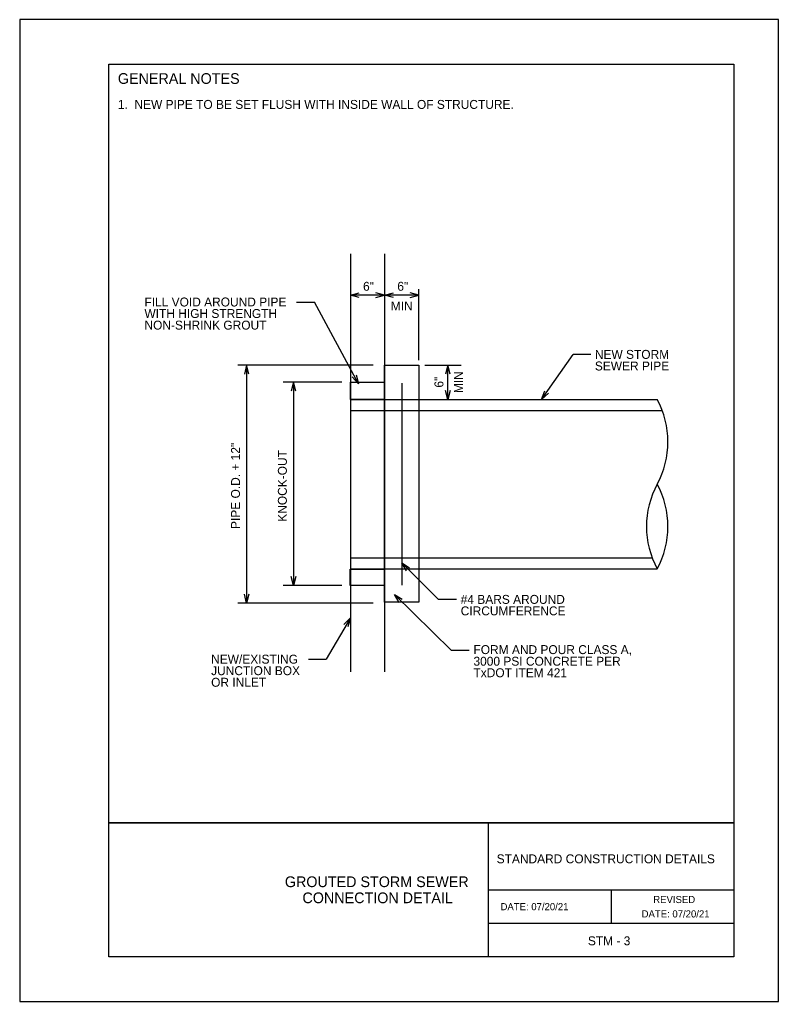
# Model space of a CAD drawing. Extents: x 2082740.9 to 2082749.4, y 13331283.5 to 13331294.5.
import ezdxf

# ---------------------------------------------------------------- set-up
doc = ezdxf.new("R2010")
doc.units = 0
for name, color, linetype in [('Detail', 7, 'Continuous'), ('Detail Label', 7, 'Continuous'), ('Non-Print', 7, 'Continuous'), ('Sheet Title Block', 7, 'Continuous')]:
    doc.layers.add(name, color=color, linetype=linetype)

msp = doc.modelspace()

# ---------------------------------------------------------------- linework, layer by layer
at = {"layer": 'Detail'}
for p, q in [((2082744.621, 13331291.888), (2082744.621, 13331287.206)), ((2082745.005, 13331291.888), (2082745.005, 13331287.206)), ((2082745.005, 13331290.643), (2082745.389, 13331290.643)), ((2082745.005, 13331287.985), (2082745.005, 13331290.643)), ((2082745.389, 13331290.643), (2082745.389, 13331287.985)), ((2082745.197, 13331290.439), (2082745.197, 13331288.176)), ((2082744.621, 13331290.259), (2082748.058, 13331290.259)), ((2082744.621, 13331290.135), (2082748.115, 13331290.135)), ((2082744.621, 13331288.484), (2082748.002, 13331288.484)), ((2082744.621, 13331288.359), (2082748.058, 13331288.359)), ((2082745.389, 13331287.985), (2082745.005, 13331287.985))]:
    msp.add_line(p, q, dxfattribs=at)
for points in [[(2082744.621, 13331290.451), (2082745.005, 13331290.451), (2082745.005, 13331290.259), (2082744.621, 13331290.259)], [(2082744.62, 13331288.358), (2082745.004, 13331288.358), (2082745.004, 13331288.173), (2082744.62, 13331288.173)]]:
    msp.add_lwpolyline(points, close=True, dxfattribs=at)
for centre, start, end in [((2082747.184, 13331289.784), 331.4934, 28.5066), ((2082748.933, 13331288.834), 151.4934, 208.5066), ((2082747.184, 13331288.834), 331.4934, 28.5066)]:
    msp.add_arc(centre, 0.995, start, end, dxfattribs=at)
at = {"layer": 'Detail Label'}
for p, q in [((2082745.389, 13331290.7), (2082745.389, 13331291.492)), ((2082745.005, 13331291.426), (2082744.621, 13331291.426)), ((2082745.389, 13331291.426), (2082745.005, 13331291.426)), ((2082744.018, 13331291.35), (2082744.218, 13331291.35)), ((2082744.712, 13331290.434), (2082744.218, 13331291.35)), ((2082746.762, 13331290.259), (2082747.116, 13331290.763)), ((2082747.316, 13331290.763), (2082747.116, 13331290.763)), ((2082744.877, 13331290.643), (2082743.359, 13331290.643)), ((2082743.459, 13331290.643), (2082743.459, 13331287.975)), ((2082745.454, 13331290.643), (2082745.862, 13331290.643)), ((2082745.713, 13331290.259), (2082745.713, 13331290.643)), ((2082744.525, 13331290.451), (2082743.867, 13331290.451)), ((2082743.984, 13331290.451), (2082743.984, 13331288.173)), ((2082745.197, 13331288.426), (2082745.609, 13331288.018)), ((2082745.89, 13331288.359), (2082746.402, 13331288.359)), ((2082744.525, 13331288.173), (2082743.867, 13331288.173)), ((2082744.877, 13331287.975), (2082743.359, 13331287.975)), ((2082745.114, 13331288.072), (2082745.753, 13331287.446)), ((2082745.809, 13331288.018), (2082745.609, 13331288.018)), ((2082744.621, 13331287.811), (2082744.351, 13331287.348)), ((2082745.953, 13331287.446), (2082745.753, 13331287.446)), ((2082744.151, 13331287.348), (2082744.351, 13331287.348))]:
    msp.add_line(p, q, dxfattribs=at)
for points in [[(2082744.721, 13331291.401), (2082744.621, 13331291.426), (2082744.721, 13331291.451)], [(2082744.905, 13331291.401), (2082745.005, 13331291.426), (2082744.905, 13331291.451)], [(2082745.105, 13331291.401), (2082745.005, 13331291.426), (2082745.105, 13331291.451)], [(2082745.289, 13331291.401), (2082745.389, 13331291.426), (2082745.289, 13331291.451)], [(2082743.484, 13331290.543), (2082743.459, 13331290.643), (2082743.434, 13331290.543)], [(2082745.738, 13331290.543), (2082745.713, 13331290.643), (2082745.688, 13331290.543)], [(2082744.686, 13331290.534), (2082744.712, 13331290.434), (2082744.642, 13331290.511)], [(2082744.009, 13331290.351), (2082743.984, 13331290.451), (2082743.959, 13331290.351)], [(2082745.738, 13331290.359), (2082745.713, 13331290.259), (2082745.688, 13331290.359)], [(2082746.84, 13331290.327), (2082746.762, 13331290.259), (2082746.799, 13331290.355)], [(2082745.25, 13331288.338), (2082745.197, 13331288.426), (2082745.285, 13331288.373)], [(2082744.009, 13331288.273), (2082743.984, 13331288.173), (2082743.959, 13331288.273)], [(2082743.484, 13331288.075), (2082743.459, 13331287.975), (2082743.434, 13331288.075)], [(2082745.168, 13331287.984), (2082745.114, 13331288.072), (2082745.203, 13331288.02)], [(2082744.549, 13331287.737), (2082744.621, 13331287.811), (2082744.592, 13331287.712)]]:
    msp.add_lwpolyline(points, dxfattribs=at)
at = {"layer": 'Non-Print'}
msp.add_lwpolyline([(2082740.916, 13331283.514), (2082749.416, 13331283.514), (2082749.416, 13331294.514), (2082740.916, 13331294.514)], close=True, dxfattribs=at)
at = {"layer": 'Sheet Title Block'}
for p, q in [((2082746.166, 13331285.514), (2082746.166, 13331284.014)), ((2082746.166, 13331284.764), (2082748.916, 13331284.764)), ((2082747.541, 13331284.764), (2082747.541, 13331284.389)), ((2082746.166, 13331284.389), (2082748.916, 13331284.389))]:
    msp.add_line(p, q, dxfattribs=at)
for points in [[(2082741.916, 13331294.014), (2082748.916, 13331294.014), (2082748.916, 13331285.514), (2082741.916, 13331285.514)], [(2082741.916, 13331285.514), (2082748.916, 13331285.514), (2082748.916, 13331284.014), (2082741.916, 13331284.014)]]:
    msp.add_lwpolyline(points, close=True, dxfattribs=at)

# ---------------------------------------------------------------- texts
at = {"layer": 'Detail Label'}
for s, height, p in [('GENERAL NOTES', 0.12, (2082742.016, 13331293.794)), ('1.  NEW PIPE TO BE SET FLUSH WITH INSIDE WALL OF STRUCTURE.', 0.1, (2082742.016, 13331293.514)), ('6"', 0.1, (2082744.763, 13331291.476)), ('6"', 0.1, (2082745.147, 13331291.476)), ('FILL VOID AROUND PIPE', 0.1, (2082742.314, 13331291.3)), ('WITH HIGH STRENGTH', 0.1, (2082742.314, 13331291.171)), ('NON-SHRINK GROUT', 0.1, (2082742.314, 13331291.041)), ('NEW STORM ', 0.1, (2082747.36, 13331290.713)), ('SEWER PIPE', 0.1, (2082747.36, 13331290.583)), ('#4 BARS AROUND', 0.1, (2082745.857, 13331287.968)), ('CIRCUMFERENCE', 0.1, (2082745.857, 13331287.839)), ('FORM AND POUR CLASS A,', 0.1, (2082746, 13331287.405)), ('NEW/EXISTING', 0.1, (2082743.061, 13331287.298)), ('3000 PSI CONCRETE PER', 0.1, (2082746, 13331287.275)), ('JUNCTION BOX', 0.1, (2082743.061, 13331287.169)), ('TxDOT ITEM 421', 0.1, (2082746, 13331287.146)), ('OR INLET', 0.1, (2082743.061, 13331287.039))]:
    msp.add_text(s, height=height, dxfattribs=at).set_placement(p)
for s, rotation, p in [('MIN', 360, (2082745.074, 13331291.255)), ('6"', 90, (2082745.663, 13331290.391)), ('MIN', 90, (2082745.883, 13331290.329)), ('PIPE O.D. + 12"', 90, (2082743.384, 13331288.807)), ('KNOCK-OUT', 90, (2082743.909, 13331288.888))]:
    msp.add_text(s, height=0.1, rotation=rotation, dxfattribs=at).set_placement(p)
at = {"layer": 'Sheet Title Block'}
for s, height, p in [('STANDARD CONSTRUCTION DETAILS', 0.1, (2082746.26, 13331285.061)), ('GROUTED STORM SEWER ', 0.12, (2082743.887, 13331284.794)), ('CONNECTION DETAIL', 0.12, (2082744.084, 13331284.614)), ('REVISED', 0.08, (2082748.014, 13331284.615)), ('DATE: 07/20/21', 0.08, (2082746.303, 13331284.535)), (' DATE: 07/20/21', 0.08, (2082747.854, 13331284.454)), ('STM - 3', 0.1, (2082747.282, 13331284.142))]:
    msp.add_text(s, height=height, dxfattribs=at).set_placement(p)

doc.saveas('drawing.dxf')
